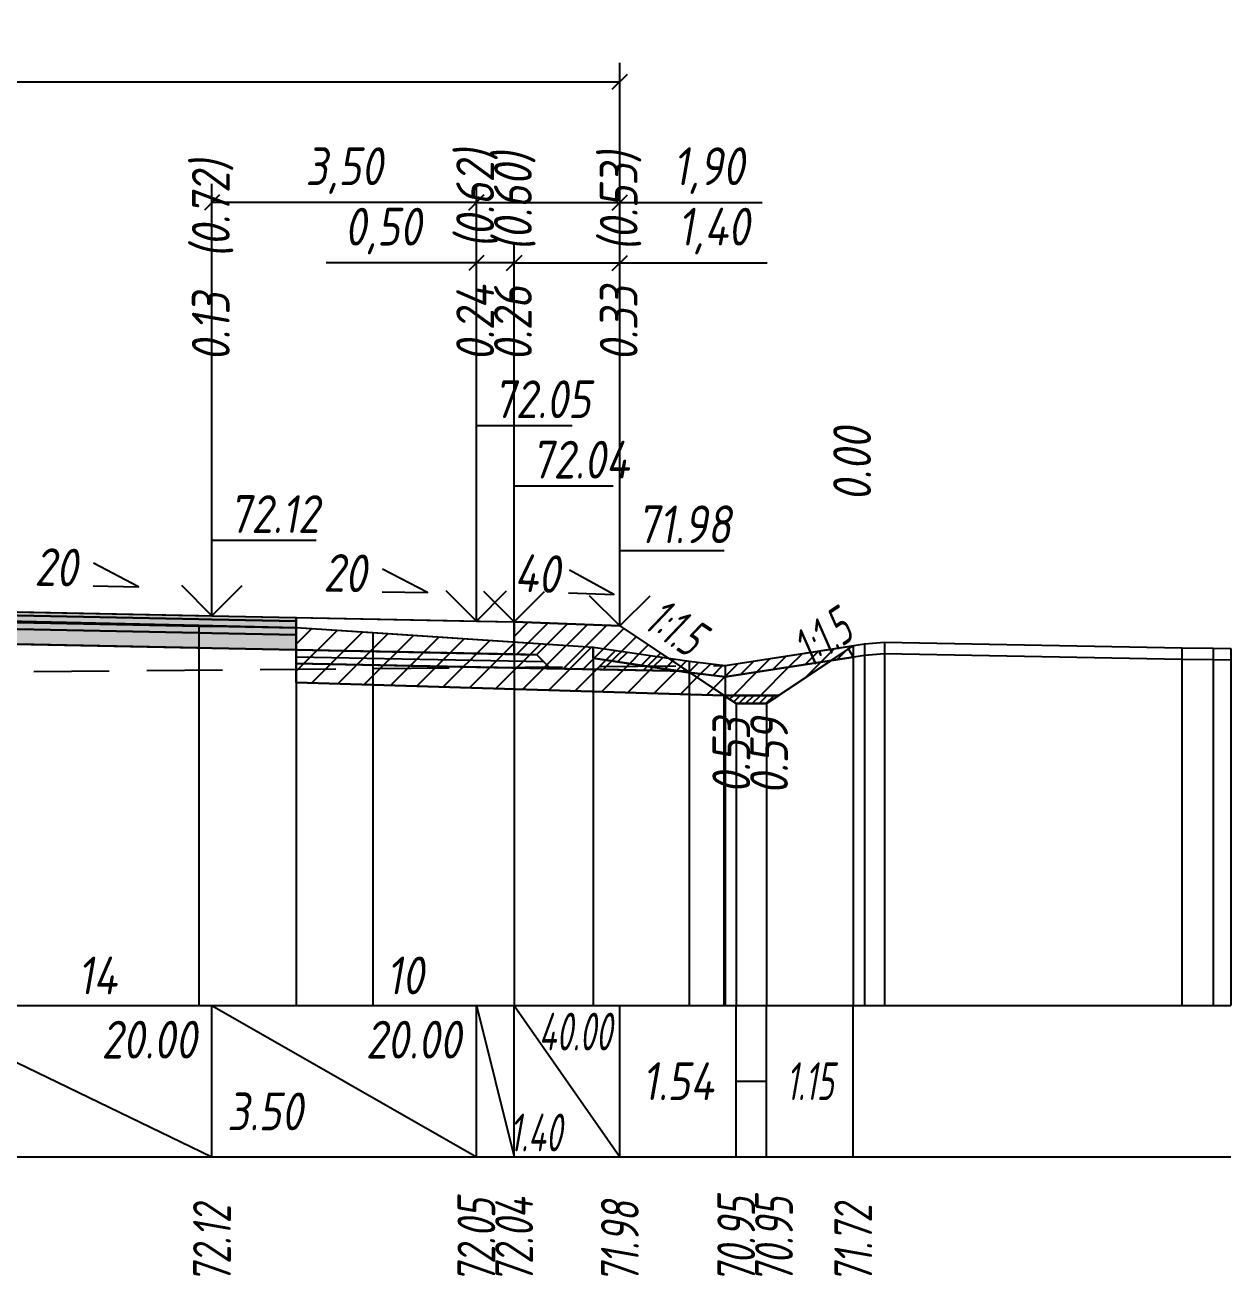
# Model space of a CAD drawing. Extents: x -717 to 1451, y -133302 to 233.
# Drawn here: x 166.5 to 246.3, y -9187.9 to -9105.1 of the extents above; entities that cross this region are included whole.
import ezdxf
from ezdxf.enums import TextEntityAlignment as Align

# ---------------------------------------------------------------- set-up
doc = ezdxf.new("R2010")
doc.units = 0
doc.linetypes.add('штриховая', pattern=[0.75, 0.5, -0.25])
for name, color, linetype in [('Интерполированный поперечник', 2, 'Continuous'), ('Код_514', 1, 'Continuous'), ('Контур_0', 7, 'Continuous'), ('Контур_2521', 7, 'Continuous'), ('Контур_2564', 7, 'Continuous'), ('Контур_2660', 7, 'Continuous'), ('Контур_2665', 7, 'Continuous'), ('Контур_400', 7, 'Continuous'), ('Контур_508', 7, 'Continuous'), ('Контур_512', 7, 'Continuous'), ('Контур_513', 7, 'Continuous'), ('Контур_818', 7, 'Continuous'), ('Красный поперечник', 1, 'Continuous'), ('Объём_2501', 7, 'Continuous'), ('Объём_2564', 7, 'Continuous'), ('Объём_2650', 7, 'Continuous'), ('Объём_2660', 7, 'Continuous'), ('Объём_2661', 7, 'Continuous'), ('Объём_2662', 7, 'Continuous'), ('Объём_2663', 7, 'Continuous'), ('Объём_2664', 7, 'Continuous'), ('Объём_2665', 7, 'Continuous'), ('Объём_2666', 7, 'Continuous'), ('Объём_2667', 7, 'Continuous'), ('Объём_2668', 7, 'Continuous'), ('Объём_2669', 7, 'Continuous'), ('Объём_2675', 7, 'Continuous'), ('Объём_2753', 7, 'Continuous'), ('Откосы', 7, 'Continuous'), ('Отметки покрытия', 7, 'Continuous'), ('Рабочие отметки', 7, 'Continuous'), ('Рабочие отметки доп.', 7, 'Continuous'), ('Слои выравнивания', 7, 'Continuous'), ('Таблица', 7, 'Continuous'), ('Уклоны проезжей части', 7, 'Continuous'), ('Черный поперечник', 3, 'Continuous')]:
    doc.layers.add(name, color=color, linetype=linetype)
for name, color, linetype, true_color in [('Контур_2540', 2, 'Continuous', 0xffff00), ('Контур_2560', 2, 'Continuous', 0xffff00), ('Контур_2561', 7, 'Continuous', 0xff8040), ('Контур_2562', 3, 'Continuous', 0x00ff00), ('Контур_2563', 7, 'Continuous', 0xff8000), ('Контур_2570', 7, 'Continuous', 0x80ff00), ('Контур_2725', 7, 'Continuous', 0x323232), ('Контур_2736', 4, 'Continuous', 0x00ffff), ('Контур_2737', 4, 'Continuous', 0x00ffff), ('Контур_2738', 4, 'Continuous', 0x00ffff), ('Контур_2739', 4, 'Continuous', 0x00ffff), ('Контур_2741', 4, 'Continuous', 0x00ffff), ('Контур_2742', 4, 'Continuous', 0x00ffff), ('Контур_2743', 4, 'Continuous', 0x00ffff), ('Контур_2744', 7, 'Continuous', 0xa4ffff), ('Контур_2745', 7, 'Continuous', 0xa4ffff), ('Контур_2747', 4, 'Continuous', 0x00ffff), ('Контур_2748', 4, 'Continuous', 0x00ffff), ('Контур_2749', 4, 'Continuous', 0x00ffff), ('Контур_2750', 4, 'Continuous', 0x00ffff), ('Контур_2751', 4, 'Continuous', 0x00ffff), ('Контур_2752', 4, 'Continuous', 0x00ffff), ('Контур_2760', 7, 'Continuous', 0x323232), ('Контур_2761', 7, 'Continuous', 0x323232), ('Контур_2762', 7, 'Continuous', 0x323232), ('Контур_2763', 7, 'Continuous', 0x323232), ('Контур_402', 7, 'Continuous', 0xff6464), ('Контур_703', 4, 'Continuous', 0x00ffff), ('Контур_705', 4, 'Continuous', 0x00ffff), ('Контур_707', 4, 'Continuous', 0x00ffff), ('Контур_720', 131, 'Continuous', 0xaaffff), ('Объём_2500', 7, 'Continuous', 0xc0c0c0), ('Объём_2520', 7, 'Continuous', 0x80ffff), ('Объём_2540', 2, 'Continuous', 0xffff00), ('Объём_2560', 2, 'Continuous', 0xffff00), ('Объём_2561', 7, 'Continuous', 0xff8040), ('Объём_2562', 3, 'Continuous', 0x00ff00), ('Объём_2563', 7, 'Continuous', 0xff8000), ('Объём_2570', 7, 'Continuous', 0x80ff00), ('Объём_2600', 7, 'Continuous', 0x808000), ('Объём_2620', 2, 'Continuous', 0xffff00), ('Объём_2746', 2, 'Continuous', 0xffff00)]:
    doc.layers.add(name, color=color, linetype=linetype, true_color=true_color)
doc.styles.get("Standard").update_dxf_attribs({"font": 'txt', "height": 2.5})
doc.styles.add('М', font='romand.shx', dxfattribs={"width": 0.8, "oblique": 10, "height": 2.5})
doc.dimstyles.new('ISO-25', dxfattribs={"dimtxt": 2.5, "dimasz": 2.5, "dimexe": 1.25, "dimexo": 0.625, "dimtad": 1, "dimtxsty": 'Standard', "dimcen": 2.5, "dimadec": 0, "dimazin": 0, "dimtfac": 1, "dimtmove": 0, "dimatfit": 3, "dimfxl": 1, "dimarcsym": 0})

# ---------------------------------------------------------------- blocks, each defined once
blk = doc.blocks.new('_Oblique')
at = {"color": 0, "linetype": 'ByBlock', "lineweight": -2}
blk.add_line((-0.5, -0.5), (0.5, 0.5), dxfattribs=at)
blk = doc.blocks.new('*D201')
at = {"color": 0, "lineweight": -2, "transparency": 16777216}
for p, q in [((198.844, -9144.022), (198.844, -9119.582)), ((205.844, -9144.302), (205.844, -9119.582)), ((198.844, -9120.832), (205.844, -9120.832)), ((205.844, -9120.832), (215.596, -9120.832))]:
    blk.add_line(p, q, dxfattribs=at)
at = {"layer": 'Defpoints', "color": 0, "transparency": 16777216}
for p in [(205.844, -9120.832), (198.844, -9144.647), (205.844, -9144.927)]:
    blk.add_point(p, dxfattribs=at)
at = {"color": 0, "lineweight": -2, "transparency": 16777216, "rotation": 180}
blk.add_blockref('_Oblique', (198.844, -9120.832), dxfattribs=at)
at = {"color": 0, "lineweight": -2, "transparency": 16777216}
blk.add_blockref('_Oblique', (205.844, -9120.832), dxfattribs=at)
at = {"color": 0, "transparency": 16777216, "insert": (212.056, -9118.719), "char_height": 2.5, "width": 8.75, "attachment_point": 5, "style": 'М'}
blk.add_mtext('1,40', dxfattribs=at)
blk = doc.blocks.new('*D203')
at = {"color": 0, "lineweight": -2, "transparency": 16777216}
for p, q in [((196.344, -9143.972), (196.344, -9119.582)), ((198.844, -9144.022), (198.844, -9119.582)), ((196.344, -9120.832), (186.409, -9120.832)), ((198.844, -9120.832), (196.344, -9120.832))]:
    blk.add_line(p, q, dxfattribs=at)
at = {"layer": 'Defpoints', "color": 0, "transparency": 16777216}
for p in [(198.844, -9120.832), (196.344, -9144.597), (198.844, -9144.647)]:
    blk.add_point(p, dxfattribs=at)
at = {"color": 0, "lineweight": -2, "transparency": 16777216, "rotation": 180}
blk.add_blockref('_Oblique', (196.344, -9120.832), dxfattribs=at)
at = {"color": 0, "lineweight": -2, "transparency": 16777216}
blk.add_blockref('_Oblique', (198.844, -9120.832), dxfattribs=at)
at = {"color": 0, "transparency": 16777216, "insert": (190.17, -9118.719), "char_height": 2.5, "width": 9.16667, "attachment_point": 5, "style": 'М'}
blk.add_mtext('0,50', dxfattribs=at)
blk = doc.blocks.new('*D205')
at = {"color": 0, "lineweight": -2, "transparency": 16777216}
for p, q in [((178.844, -9143.622), (178.844, -9115.582)), ((196.344, -9143.972), (196.344, -9115.582)), ((196.344, -9116.832), (178.844, -9116.832))]:
    blk.add_line(p, q, dxfattribs=at)
at = {"layer": 'Defpoints', "color": 0, "transparency": 16777216}
for p in [(178.844, -9116.832), (178.844, -9144.247), (196.344, -9144.597)]:
    blk.add_point(p, dxfattribs=at)
at = {"color": 0, "lineweight": -2, "transparency": 16777216, "rotation": 180}
blk.add_blockref('_Oblique', (178.844, -9116.832), dxfattribs=at)
at = {"color": 0, "lineweight": -2, "transparency": 16777216}
blk.add_blockref('_Oblique', (196.344, -9116.832), dxfattribs=at)
at = {"color": 0, "transparency": 16777216, "insert": (187.594, -9114.719), "char_height": 2.5, "width": 9.58333, "attachment_point": 5, "style": 'М'}
blk.add_mtext('3,50', dxfattribs=at)
blk = doc.blocks.new('*D206')
at = {"color": 0, "lineweight": -2, "transparency": 16777216}
for p, q in [((196.344, -9143.972), (196.344, -9115.582)), ((205.844, -9144.302), (205.844, -9115.582)), ((196.344, -9116.832), (205.844, -9116.832)), ((205.844, -9116.832), (215.268, -9116.832))]:
    blk.add_line(p, q, dxfattribs=at)
at = {"layer": 'Defpoints', "color": 0, "transparency": 16777216}
for p in [(196.344, -9116.832), (196.344, -9144.597), (205.844, -9144.927)]:
    blk.add_point(p, dxfattribs=at)
at = {"color": 0, "lineweight": -2, "transparency": 16777216, "rotation": 180}
blk.add_blockref('_Oblique', (196.344, -9116.832), dxfattribs=at)
at = {"color": 0, "lineweight": -2, "transparency": 16777216}
blk.add_blockref('_Oblique', (205.844, -9116.832), dxfattribs=at)
at = {"color": 0, "transparency": 16777216, "insert": (211.728, -9114.719), "char_height": 2.5, "width": 8.75, "attachment_point": 5, "style": 'М'}
blk.add_mtext('1,90', dxfattribs=at)
blk = doc.blocks.new('*D208')
at = {"color": 0, "lineweight": -2, "transparency": 16777216}
for p, q in [((110.344, -9144.302), (110.344, -9107.582)), ((205.844, -9144.302), (205.844, -9107.582)), ((110.344, -9108.832), (205.844, -9108.832))]:
    blk.add_line(p, q, dxfattribs=at)
at = {"layer": 'Defpoints', "color": 0, "transparency": 16777216}
for p in [(205.844, -9108.832), (110.344, -9144.927), (205.844, -9144.927)]:
    blk.add_point(p, dxfattribs=at)
at = {"color": 0, "lineweight": -2, "transparency": 16777216, "rotation": 180}
blk.add_blockref('_Oblique', (110.344, -9108.832), dxfattribs=at)
at = {"color": 0, "lineweight": -2, "transparency": 16777216}
blk.add_blockref('_Oblique', (205.844, -9108.832), dxfattribs=at)
at = {"color": 0, "transparency": 16777216, "insert": (158.094, -9106.719), "char_height": 2.5, "width": 10.41667, "attachment_point": 5, "style": 'М'}
blk.add_mtext('19,10', dxfattribs=at)

msp = doc.modelspace()

# ---------------------------------------------------------------- hatches: boundary and pattern name
at = {"layer": 'Объём_2563'}
h = msp.add_hatch(dxfattribs=at)
h.set_pattern_fill('ANSI31', color=256, scale=0.3)
h.paths.add_polyline_path([(201.262, -9147.683), (200.344, -9146.765), (198.844, -9146.735), (198.844, -9144.585), (205.844, -9144.865), (210.344, -9147.865)])
at = {"layer": 'Объём_2570'}
h = msp.add_hatch(dxfattribs=at)
h.set_pattern_fill('ANSI31', color=256, scale=0.2)
h.paths.add_polyline_path([(221.293, -9146.919), (212.807, -9148.225), (210.423, -9147.954), (204.085, -9147.006), (204.085, -9146.256), (210.423, -9147.204), (212.807, -9147.475), (221.293, -9146.169)])
at = {"layer": 'Объём_2600'}
h = msp.add_hatch(dxfattribs=at)
h.set_pattern_fill('ANSI31', color=6, scale=0.4)
h.paths.add_polyline_path([(204.085, -9147.006), (210.423, -9147.954), (212.807, -9148.225), (219.83, -9147.144), (216.358, -9149.459), (212.735, -9149.459), (184.417, -9148.61), (184.417, -9144.954), (204.085, -9146.256)])
h = msp.add_hatch(dxfattribs=at)
h.set_pattern_fill('HONEY', color=5, scale=0.3)
h.paths.add_polyline_path([(219.83, -9147.144), (221.293, -9146.169), (221.293, -9146.919)])
at = {"layer": 'Объём_2620'}
h = msp.add_hatch(dxfattribs=at)
h.set_pattern_fill('ANSI31', color=2, scale=0.1)
h.paths.add_polyline_path([(212.735, -9149.459), (216.358, -9149.459), (215.546, -9150), (213.546, -9150)])
at = {"layer": 'Слои выравнивания'}
for color, points in [(2, [(158.094, -9143.77), (159.394, -9143.796), (177.98, -9144.168), (178.844, -9144.185), (184.417, -9144.296), (184.417, -9144.546), (178.844, -9144.435), (177.98, -9144.418), (159.394, -9144.046), (158.094, -9144.02)]), (3, [(158.094, -9144.02), (159.394, -9144.046), (177.98, -9144.418), (178.844, -9144.435), (184.417, -9144.546), (184.417, -9144.996), (178.844, -9144.885), (177.98, -9144.868), (159.394, -9144.496), (158.094, -9144.47)]), (4, [(158.094, -9144.47), (159.394, -9144.496), (177.98, -9144.868), (178.844, -9144.885), (184.417, -9144.996), (184.417, -9145.446), (178.844, -9145.335), (177.98, -9145.318), (159.394, -9144.946), (158.094, -9144.92)]), (5, [(158.094, -9144.92), (159.394, -9144.946), (177.98, -9145.318), (178.844, -9145.335), (184.417, -9145.446), (184.417, -9146.446), (178.844, -9146.335), (177.98, -9146.318), (159.394, -9145.946), (158.094, -9145.92)])]:
    msp.add_hatch(color=color, dxfattribs=at).paths.add_polyline_path(points)

# ---------------------------------------------------------------- linework, layer by layer
at = {"layer": 'Интерполированный поперечник', "linetype": 'штриховая', "ltscale": 10, "flags": 128}
msp.add_lwpolyline([(92.047, -9148.542), (212.807, -9147.475)], dxfattribs=at)
at = {"layer": 'Код_514'}
for p, q in [((158.094, -9170), (178.844, -9180)), ((178.844, -9180), (178.844, -9170)), ((178.844, -9170), (196.344, -9180)), ((196.344, -9180), (196.344, -9170)), ((196.344, -9170), (198.844, -9180)), ((198.844, -9180), (198.844, -9170)), ((198.844, -9170), (205.844, -9180)), ((205.844, -9180), (205.844, -9170)), ((213.546, -9180), (213.546, -9170)), ((215.546, -9180), (215.546, -9170)), ((221.293, -9180), (221.293, -9170)), ((213.546, -9175), (215.546, -9175))]:
    msp.add_line(p, q, dxfattribs=at)
at = {"layer": 'Контур_0', "flags": 128}
for points in [[(184.417, -9144.296), (198.844, -9144.585), (198.844, -9146.735), (184.417, -9146.446), (184.417, -9144.296), (184.417, -9144.296)], [(205.844, -9144.865), (209.799, -9147.501), (209.799, -9147.501), (209.799, -9147.501), (209.799, -9147.501), (209.799, -9147.501), (209.799, -9147.501), (209.799, -9147.501), (209.799, -9147.501), (209.799, -9147.501), (209.799, -9147.501), (209.799, -9147.501), (209.799, -9147.501), (209.799, -9147.501), (209.799, -9147.501), (213.546, -9150)], [(205.844, -9144.865), (209.799, -9147.501), (209.799, -9147.501), (209.799, -9147.501), (209.799, -9147.501), (209.799, -9147.501), (209.799, -9147.501), (209.799, -9147.501), (209.799, -9147.501), (209.799, -9147.501), (209.799, -9147.501), (209.799, -9147.501), (209.799, -9147.501), (209.799, -9147.501), (209.799, -9147.501), (213.546, -9150), (215.546, -9150), (221.293, -9146.169), (221.293, -9146.169), (221.293, -9146.169), (221.293, -9146.169), (221.293, -9146.169), (221.293, -9146.169), (221.293, -9146.169), (221.293, -9146.169), (221.293, -9146.169), (221.293, -9146.169), (221.293, -9146.169), (221.293, -9146.169), (221.293, -9146.169)], [(198.844, -9147.635), (184.417, -9147.346), (184.417, -9146.446), (200.344, -9146.765), (201.262, -9147.683), (198.844, -9147.635), (198.844, -9147.635)], [(198.844, -9146.735), (200.344, -9146.765), (201.262, -9147.683), (210.344, -9147.865)]]:
    msp.add_lwpolyline(points, dxfattribs=at)
at = {"layer": 'Контур_2521', "color": 250, "flags": 128}
msp.add_lwpolyline([(184.417, -9146.896), (200.803, -9147.224)], dxfattribs=at)
at = {"layer": 'Контур_2540', "flags": 128}
msp.add_lwpolyline([(196.344, -9147.585), (210.344, -9147.865), (212.735, -9149.459), (184.417, -9148.61), (184.417, -9147.346), (196.344, -9147.585), (196.344, -9147.585)], dxfattribs=at)
at = {"layer": 'Контур_2560', "flags": 128}
msp.add_lwpolyline([(198.844, -9144.585), (205.844, -9144.865), (205.844, -9144.865), (205.844, -9144.865)], dxfattribs=at)
at = {"layer": 'Контур_2561', "flags": 128}
msp.add_lwpolyline([(198.844, -9144.585), (198.844, -9144.585), (205.844, -9144.865), (205.844, -9144.865), (198.844, -9144.585)], dxfattribs=at)
at = {"layer": 'Контур_2562', "flags": 128}
msp.add_lwpolyline([(205.844, -9144.865), (205.844, -9144.865), (205.844, -9144.865), (205.844, -9144.865), (205.844, -9144.865)], dxfattribs=at)
at = {"layer": 'Контур_2563', "flags": 128}
msp.add_lwpolyline([(201.262, -9147.683), (200.344, -9146.765), (198.844, -9146.735), (198.844, -9144.585), (205.844, -9144.865), (210.344, -9147.865), (201.262, -9147.683), (201.262, -9147.683)], dxfattribs=at)
at = {"layer": 'Контур_2564', "flags": 128}
msp.add_lwpolyline([(198.844, -9144.585), (205.844, -9144.865)], dxfattribs=at)
at = {"layer": 'Контур_2570', "flags": 128}
msp.add_lwpolyline([(159.394, -9144.398), (177.98, -9144.802), (184.417, -9144.954), (189.491, -9145.286), (204.085, -9146.256), (204.085, -9147.006), (210.423, -9147.954), (212.807, -9148.225), (212.807, -9148.225), (222.036, -9146.805), (223.361, -9146.679), (243.04, -9147.053), (245.114, -9147.087), (246.293, -9147.105)], dxfattribs=at)
at = {"layer": 'Контур_2660', "flags": 128}
msp.add_lwpolyline([(184.417, -9148.61), (212.735, -9149.459)], dxfattribs=at)
at = {"layer": 'Контур_2665', "flags": 128}
msp.add_lwpolyline([(205.844, -9144.865), (205.844, -9144.865)], dxfattribs=at)
at = {"layer": 'Контур_2725', "flags": 128}
msp.add_lwpolyline([(134.439, -9146.393), (137.344, -9146.335), (153.128, -9146.019), (158.094, -9145.92), (159.394, -9145.946), (177.98, -9146.318), (178.844, -9146.335), (184.417, -9146.446)], dxfattribs=at)
at = {"layer": 'Контур_2736', "flags": 128}
for points in [[(205.844, -9144.865), (209.799, -9147.501)], [(209.799, -9147.501), (213.546, -9150)]]:
    msp.add_lwpolyline(points, dxfattribs=at)
at = {"layer": 'Контур_2737', "flags": 128}
msp.add_lwpolyline([(209.799, -9147.501), (209.799, -9147.501)], dxfattribs=at)
at = {"layer": 'Контур_2738', "flags": 128}
msp.add_lwpolyline([(209.799, -9147.501), (209.799, -9147.501)], dxfattribs=at)
at = {"layer": 'Контур_2739', "flags": 128}
msp.add_lwpolyline([(209.799, -9147.501), (209.799, -9147.501)], dxfattribs=at)
at = {"layer": 'Контур_2741', "flags": 128}
msp.add_lwpolyline([(221.293, -9146.169), (221.293, -9146.169)], dxfattribs=at)
at = {"layer": 'Контур_2742', "flags": 128}
msp.add_lwpolyline([(221.293, -9146.169), (221.293, -9146.169)], dxfattribs=at)
at = {"layer": 'Контур_2743', "flags": 128}
msp.add_lwpolyline([(221.293, -9146.169), (221.293, -9146.169)], dxfattribs=at)
at = {"layer": 'Контур_2744', "flags": 128}
msp.add_lwpolyline([(221.293, -9146.169), (221.293, -9146.169)], dxfattribs=at)
msp.add_lwpolyline([(221.293, -9146.169), (221.293, -9146.169)], dxfattribs=at)
msp.add_lwpolyline([(221.293, -9146.169), (221.293, -9146.169)], dxfattribs=at)
msp.add_lwpolyline([(221.293, -9146.169), (221.293, -9146.169)], dxfattribs=at)
msp.add_lwpolyline([(221.293, -9146.169), (221.293, -9146.169)], dxfattribs=at)
msp.add_lwpolyline([(221.293, -9146.169), (221.293, -9146.169)], dxfattribs=at)
at = {"layer": 'Контур_2745', "flags": 128}
msp.add_lwpolyline([(209.799, -9147.501), (209.799, -9147.501)], dxfattribs=at)
msp.add_lwpolyline([(209.799, -9147.501), (209.799, -9147.501)], dxfattribs=at)
msp.add_lwpolyline([(209.799, -9147.501), (209.799, -9147.501)], dxfattribs=at)
msp.add_lwpolyline([(209.799, -9147.501), (209.799, -9147.501)], dxfattribs=at)
msp.add_lwpolyline([(209.799, -9147.501), (209.799, -9147.501)], dxfattribs=at)
msp.add_lwpolyline([(209.799, -9147.501), (209.799, -9147.501)], dxfattribs=at)
at = {"layer": 'Контур_2747', "flags": 128}
msp.add_lwpolyline([(209.799, -9147.501), (209.799, -9147.501)], dxfattribs=at)
at = {"layer": 'Контур_2748', "flags": 128}
msp.add_lwpolyline([(209.799, -9147.501), (209.799, -9147.501)], dxfattribs=at)
at = {"layer": 'Контур_2749', "flags": 128}
msp.add_lwpolyline([(209.799, -9147.501), (209.799, -9147.501)], dxfattribs=at)
at = {"layer": 'Контур_2750', "flags": 128}
msp.add_lwpolyline([(221.293, -9146.169), (221.293, -9146.169)], dxfattribs=at)
at = {"layer": 'Контур_2751', "flags": 128}
msp.add_lwpolyline([(221.293, -9146.169), (221.293, -9146.169)], dxfattribs=at)
at = {"layer": 'Контур_2752', "flags": 128}
msp.add_lwpolyline([(221.293, -9146.169), (221.293, -9146.169)], dxfattribs=at)
at = {"layer": 'Контур_2760', "flags": 128}
msp.add_lwpolyline([(134.439, -9144.243), (137.344, -9144.185), (153.128, -9143.869), (158.094, -9143.77), (159.394, -9143.796), (177.98, -9144.168), (178.844, -9144.185), (184.417, -9144.296)], dxfattribs=at)
at = {"layer": 'Контур_2761', "flags": 128}
msp.add_lwpolyline([(134.439, -9144.493), (137.344, -9144.435), (153.128, -9144.119), (158.094, -9144.02), (159.394, -9144.046), (177.98, -9144.418), (178.844, -9144.435), (184.417, -9144.546)], dxfattribs=at)
at = {"layer": 'Контур_2762', "flags": 128}
msp.add_lwpolyline([(134.439, -9144.943), (137.344, -9144.885), (153.128, -9144.569), (158.094, -9144.47), (159.394, -9144.496), (177.98, -9144.868), (178.844, -9144.885), (184.417, -9144.996)], dxfattribs=at)
at = {"layer": 'Контур_2763', "flags": 128}
msp.add_lwpolyline([(134.439, -9145.393), (137.344, -9145.335), (153.128, -9145.019), (158.094, -9144.92), (159.394, -9144.946), (177.98, -9145.318), (178.844, -9145.335), (184.417, -9145.446)], dxfattribs=at)
at = {"layer": 'Контур_400', "flags": 128}
msp.add_lwpolyline([(158.094, -9143.77), (178.844, -9144.185), (196.344, -9144.535), (196.344, -9144.535), (196.344, -9144.535), (196.344, -9144.535), (196.344, -9144.535), (196.344, -9144.535), (198.844, -9144.585)], dxfattribs=at)
at = {"layer": 'Контур_402', "flags": 128}
msp.add_lwpolyline([(105, -9149.413), (134.439, -9148.53), (134.439, -9146.393), (158.094, -9145.92), (184.417, -9146.446), (184.417, -9148.61), (212.735, -9149.459)], dxfattribs=at)
at = {"layer": 'Контур_508', "flags": 128}
msp.add_lwpolyline([(105, -9149.413), (134.439, -9148.53), (134.439, -9146.393), (158.094, -9145.92), (184.417, -9146.446), (184.417, -9148.61), (212.735, -9149.459), (213.546, -9150), (215.546, -9150), (221.293, -9146.169)], dxfattribs=at)
at = {"layer": 'Контур_512', "flags": 128}
msp.add_lwpolyline([(184.417, -9148.61), (212.735, -9149.459), (213.546, -9150), (215.546, -9150), (221.293, -9146.169)], dxfattribs=at)
at = {"layer": 'Контур_513', "flags": 128}
msp.add_lwpolyline([(105, -9149.413), (134.439, -9148.53), (134.439, -9146.393), (158.094, -9145.92), (184.417, -9146.446), (184.417, -9148.61), (212.735, -9149.459), (213.546, -9150), (215.546, -9150), (221.293, -9146.169)], dxfattribs=at)
at = {"layer": 'Контур_703', "flags": 128}
msp.add_lwpolyline([(205.844, -9144.865), (209.799, -9147.501)], dxfattribs=at)
at = {"layer": 'Контур_705', "flags": 128}
msp.add_lwpolyline([(209.799, -9147.501), (209.799, -9147.501)], dxfattribs=at)
at = {"layer": 'Контур_707', "flags": 128}
msp.add_lwpolyline([(215.546, -9150), (221.293, -9146.169)], dxfattribs=at)
at = {"layer": 'Контур_720', "flags": 128}
msp.add_lwpolyline([(213.546, -9150), (215.546, -9150)], dxfattribs=at)
at = {"layer": 'Контур_818', "flags": 128}
msp.add_lwpolyline([(105, -9147.585), (111.12, -9146.773), (111.12, -9146.023), (117.592, -9145.739), (134.439, -9144.874), (153.128, -9144.522), (158.094, -9144.424), (159.394, -9144.398), (177.98, -9144.802), (184.417, -9144.954), (189.491, -9145.286), (204.085, -9146.256), (204.085, -9147.006), (210.423, -9147.954), (212.807, -9148.225), (212.807, -9148.225), (221.293, -9146.919)], dxfattribs=at)
at = {"layer": 'Красный поперечник'}
for p, q in [((158.094, -9143.77), (178.844, -9144.185)), ((178.844, -9144.185), (196.344, -9144.535)), ((196.344, -9144.535), (198.844, -9144.585)), ((198.844, -9144.585), (205.844, -9144.865)), ((205.844, -9144.865), (213.546, -9150)), ((215.546, -9150), (221.293, -9146.169)), ((221.293, -9146.169), (221.293, -9170)), ((184.417, -9148.61), (184.417, -9170)), ((212.735, -9149.459), (212.735, -9170)), ((213.546, -9150), (213.546, -9170)), ((213.546, -9150), (215.546, -9150)), ((215.546, -9150), (215.546, -9170))]:
    msp.add_line(p, q, dxfattribs=at)
at = {"layer": 'Объём_2500', "flags": 128}
msp.add_lwpolyline([(184.417, -9144.296), (198.844, -9144.585), (198.844, -9146.735), (184.417, -9146.446), (184.417, -9144.296), (184.417, -9144.296)], dxfattribs=at)
at = {"layer": 'Объём_2501', "flags": 128}
msp.add_lwpolyline([(158.094, -9143.77), (178.844, -9144.185), (196.344, -9144.535), (196.344, -9144.535), (196.344, -9144.535), (196.344, -9144.535), (196.344, -9144.535), (196.344, -9144.535), (198.844, -9144.585)], dxfattribs=at)
at = {"layer": 'Объём_2520', "color": 250, "flags": 128}
msp.add_lwpolyline([(198.844, -9147.635), (184.417, -9147.346), (184.417, -9146.446), (200.344, -9146.765), (201.262, -9147.683), (198.844, -9147.635), (198.844, -9147.635)], dxfattribs=at)
at = {"layer": 'Объём_2540', "flags": 128}
msp.add_lwpolyline([(196.344, -9147.585), (210.344, -9147.865), (212.735, -9149.459), (184.417, -9148.61), (184.417, -9147.346), (196.344, -9147.585), (196.344, -9147.585)], dxfattribs=at)
at = {"layer": 'Объём_2560', "flags": 128}
msp.add_lwpolyline([(198.844, -9144.585), (205.844, -9144.865), (205.844, -9144.865), (205.844, -9144.865)], dxfattribs=at)
at = {"layer": 'Объём_2561', "flags": 128}
msp.add_lwpolyline([(198.844, -9144.585), (198.844, -9144.585), (205.844, -9144.865), (205.844, -9144.865), (198.844, -9144.585)], dxfattribs=at)
at = {"layer": 'Объём_2562', "flags": 128}
msp.add_lwpolyline([(205.844, -9144.865), (205.844, -9144.865), (205.844, -9144.865), (205.844, -9144.865), (205.844, -9144.865)], dxfattribs=at)
at = {"layer": 'Объём_2563', "color": 250, "flags": 128}
msp.add_lwpolyline([(201.262, -9147.683), (200.344, -9146.765), (198.844, -9146.735), (198.844, -9144.585), (205.844, -9144.865), (210.344, -9147.865), (201.262, -9147.683), (201.262, -9147.683)], dxfattribs=at)
at = {"layer": 'Объём_2564', "flags": 128}
msp.add_lwpolyline([(198.844, -9144.585), (205.844, -9144.865)], dxfattribs=at)
at = {"layer": 'Объём_2570', "flags": 128}
msp.add_lwpolyline([(221.293, -9146.919), (212.807, -9148.225), (210.423, -9147.954), (204.085, -9147.006), (204.085, -9146.256), (210.423, -9147.204), (212.807, -9147.475), (221.293, -9146.169), (221.293, -9146.919), (221.293, -9146.919)], dxfattribs=at)
at = {"layer": 'Объём_2600', "color": 5, "flags": 128}
msp.add_lwpolyline([(219.83, -9147.144), (221.293, -9146.169), (221.293, -9146.919), (219.83, -9147.144), (219.83, -9147.144)], dxfattribs=at)
at = {"layer": 'Объём_2620', "flags": 128}
msp.add_lwpolyline([(212.735, -9149.459), (216.358, -9149.459), (215.546, -9150), (213.546, -9150), (212.735, -9149.459), (212.735, -9149.459)], dxfattribs=at)
at = {"layer": 'Объём_2650', "color": 6, "flags": 128}
msp.add_lwpolyline([(204.085, -9147.006), (210.423, -9147.954), (212.807, -9148.225), (219.83, -9147.144), (216.358, -9149.459), (212.735, -9149.459), (184.417, -9148.61), (184.417, -9144.954), (204.085, -9146.256), (204.085, -9147.006), (204.085, -9147.006)], dxfattribs=at)
at = {"layer": 'Объём_2660', "flags": 128}
msp.add_lwpolyline([(184.417, -9148.61), (212.735, -9149.459)], dxfattribs=at)
at = {"layer": 'Объём_2661', "flags": 128}
msp.add_lwpolyline([(205.844, -9144.865), (209.799, -9147.501), (212.735, -9149.459)], dxfattribs=at)
at = {"layer": 'Объём_2662', "flags": 128}
msp.add_lwpolyline([(216.358, -9149.459), (221.293, -9146.169)], dxfattribs=at)
at = {"layer": 'Объём_2663', "flags": 128}
for points in [[(212.735, -9149.459), (213.546, -9150)], [(215.546, -9150), (216.358, -9149.459)]]:
    msp.add_lwpolyline(points, dxfattribs=at)
at = {"layer": 'Объём_2664', "flags": 128}
msp.add_lwpolyline([(213.546, -9150), (215.546, -9150)], dxfattribs=at)
at = {"layer": 'Объём_2665', "flags": 128}
msp.add_lwpolyline([(205.844, -9144.865), (205.844, -9144.865)], dxfattribs=at)
at = {"layer": 'Объём_2666', "flags": 128}
for points in [[(205.844, -9144.865), (209.799, -9147.501)], [(209.799, -9147.501), (212.735, -9149.459)]]:
    msp.add_lwpolyline(points, dxfattribs=at)
at = {"layer": 'Объём_2667', "flags": 128}
for points in [[(221.293, -9146.169), (221.293, -9146.169)], [(209.799, -9147.501), (209.799, -9147.501)]]:
    msp.add_lwpolyline(points, dxfattribs=at)
at = {"layer": 'Объём_2668', "flags": 128}
for points in [[(221.293, -9146.169), (221.293, -9146.169)], [(209.799, -9147.501), (209.799, -9147.501)]]:
    msp.add_lwpolyline(points, dxfattribs=at)
at = {"layer": 'Объём_2669', "flags": 128}
for points in [[(221.293, -9146.169), (221.293, -9146.169)], [(209.799, -9147.501), (209.799, -9147.501)]]:
    msp.add_lwpolyline(points, dxfattribs=at)
at = {"layer": 'Объём_2675', "flags": 128}
for points in [[(221.293, -9146.169), (221.293, -9146.169)], [(221.293, -9146.169), (221.293, -9146.169)], [(221.293, -9146.169), (221.293, -9146.169)], [(221.293, -9146.169), (221.293, -9146.169)], [(221.293, -9146.169), (221.293, -9146.169)], [(221.293, -9146.169), (221.293, -9146.169)], [(209.799, -9147.501), (209.799, -9147.501)], [(209.799, -9147.501), (209.799, -9147.501)], [(209.799, -9147.501), (209.799, -9147.501)], [(209.799, -9147.501), (209.799, -9147.501)], [(209.799, -9147.501), (209.799, -9147.501)], [(209.799, -9147.501), (209.799, -9147.501)]]:
    msp.add_lwpolyline(points, dxfattribs=at)
at = {"layer": 'Объём_2746', "flags": 128}
msp.add_lwpolyline([(189.491, -9145.286), (204.085, -9146.256), (204.085, -9147.006), (210.489, -9147.962), (212.735, -9149.459), (184.417, -9148.61), (184.417, -9144.954), (189.491, -9145.286), (189.491, -9145.286)], dxfattribs=at)
at = {"layer": 'Объём_2753', "flags": 128}
msp.add_lwpolyline([(184.417, -9144.296), (184.417, -9144.296)], dxfattribs=at)
at = {"layer": 'Откосы', "color": 1, "flags": 128}
for points in [[(170.982, -9142.211), (173.982, -9142.271), (171.012, -9140.711)], [(190.107, -9142.593), (193.107, -9142.653), (190.137, -9141.094)], [(202.443, -9142.671), (205.441, -9142.791), (202.503, -9141.172)]]:
    msp.add_lwpolyline(points, dxfattribs=at)
at = {"layer": 'Отметки покрытия', "color": 1}
for p, q in [((196.344, -9144.535), (196.344, -9131.585)), ((196.344, -9131.585), (202.694, -9131.585)), ((198.844, -9144.585), (198.844, -9135.585)), ((198.844, -9135.585), (205.394, -9135.585)), ((178.844, -9144.185), (178.844, -9139.185)), ((178.844, -9139.185), (185.744, -9139.185)), ((205.844, -9144.865), (205.844, -9139.865)), ((205.844, -9139.865), (212.744, -9139.865)), ((178.844, -9144.185), (176.844, -9142.185)), ((178.844, -9144.185), (180.844, -9142.185)), ((196.344, -9144.535), (194.344, -9142.535)), ((196.344, -9144.535), (198.344, -9142.535)), ((198.844, -9144.585), (196.844, -9142.585)), ((198.844, -9144.585), (200.844, -9142.585)), ((205.844, -9144.865), (203.844, -9142.865)), ((205.844, -9144.865), (207.844, -9142.865))]:
    msp.add_line(p, q, dxfattribs=at)
at = {"layer": 'Слои выравнивания'}
for p, q in [((184.417, -9144.296), (184.417, -9170)), ((198.844, -9144.585), (198.844, -9170))]:
    msp.add_line(p, q, dxfattribs=at)
at = {"layer": 'Слои выравнивания', "color": 2, "flags": 128}
msp.add_lwpolyline([(158.094, -9143.77), (159.394, -9143.796), (177.98, -9144.168), (178.844, -9144.185), (184.417, -9144.296), (184.417, -9144.546), (178.844, -9144.435), (177.98, -9144.418), (159.394, -9144.046), (158.094, -9144.02)], close=True, dxfattribs=at)
at = {"layer": 'Слои выравнивания', "color": 3, "flags": 128}
msp.add_lwpolyline([(158.094, -9144.02), (159.394, -9144.046), (177.98, -9144.418), (178.844, -9144.435), (184.417, -9144.546), (184.417, -9144.996), (178.844, -9144.885), (177.98, -9144.868), (159.394, -9144.496), (158.094, -9144.47)], close=True, dxfattribs=at)
at = {"layer": 'Слои выравнивания', "color": 4, "flags": 128}
msp.add_lwpolyline([(158.094, -9144.47), (159.394, -9144.496), (177.98, -9144.868), (178.844, -9144.885), (184.417, -9144.996), (184.417, -9145.446), (178.844, -9145.335), (177.98, -9145.318), (159.394, -9144.946), (158.094, -9144.92)], close=True, dxfattribs=at)
at = {"layer": 'Слои выравнивания', "color": 5, "flags": 128}
msp.add_lwpolyline([(158.094, -9144.92), (159.394, -9144.946), (177.98, -9145.318), (178.844, -9145.335), (184.417, -9145.446), (184.417, -9146.446), (178.844, -9146.335), (177.98, -9146.318), (159.394, -9145.946), (158.094, -9145.92)], close=True, dxfattribs=at)
at = {"layer": 'Таблица'}
for p, q in [((80, -9170), (246.293, -9170)), ((80, -9180), (246.293, -9180))]:
    msp.add_line(p, q, dxfattribs=at)
at = {"layer": 'Черный поперечник', "color": 7}
for p, q in [((177.98, -9144.802), (177.98, -9170)), ((184.417, -9144.954), (184.417, -9170)), ((189.491, -9145.286), (189.491, -9170)), ((204.085, -9146.256), (204.085, -9170)), ((222.036, -9146.055), (222.036, -9170)), ((223.361, -9145.929), (223.361, -9170)), ((243.04, -9146.303), (243.04, -9170)), ((245.114, -9146.337), (245.114, -9170)), ((246.293, -9146.355), (246.293, -9170)), ((210.423, -9147.204), (210.423, -9170)), ((212.807, -9147.475), (212.807, -9170))]:
    msp.add_line(p, q, dxfattribs=at)
at = {"layer": 'Черный поперечник', "flags": 128}
msp.add_lwpolyline([(80, -9148.806), (82.236, -9148.766), (91.288, -9148.55), (92.047, -9148.542), (95.135, -9148.144), (111.12, -9146.023), (117.592, -9145.739), (134.439, -9144.874), (153.128, -9144.522), (158.094, -9144.424), (159.394, -9144.398), (177.98, -9144.802), (184.417, -9144.954), (189.491, -9145.286), (204.085, -9146.256), (210.423, -9147.204), (212.807, -9147.475), (222.036, -9146.055), (223.361, -9145.929), (243.04, -9146.303), (245.114, -9146.337), (246.293, -9146.355)], dxfattribs=at)

# ---------------------------------------------------------------- texts
at = {"layer": 'Код_514', "style": 'М', "oblique": 10}
for s, width, p in [('20.00', 0.8, (177.844, -9171)), ('20.00', 0.8, (195.344, -9171)), ('40.00', 0.6, (205.31, -9170.467))]:
    msp.add_text(s, height=2.5, dxfattribs=dict(at, width=width)).set_placement(p, align=Align.TOP_RIGHT)
for s, width, p in [('1.54', 0.8, (209.695, -9175)), ('1.15', 0.6, (218.42, -9175))]:
    msp.add_text(s, height=2.5, dxfattribs=dict(at, width=width)).set_placement(p, align=Align.MIDDLE_CENTER)
for s, width, p in [('3.50', 0.8, (179.844, -9179)), ('1.40', 0.6, (198.511, -9180.399))]:
    msp.add_text(s, height=2.5, dxfattribs=dict(at, width=width)).set_placement(p, align=Align.BOTTOM_LEFT)
at = {"layer": 'Код_514', "style": 'М', "oblique": 10, "width": 0.7}
for s, p in [('72.05', (196.344, -9188.382)), ('72.04', (198.844, -9188.382)), ('71.98', (205.844, -9188.382)), ('70.95', (213.546, -9188.382)), ('70.95', (216.046, -9188.382)), ('72.12', (178.844, -9188.382)), ('71.72', (221.293, -9188.382))]:
    msp.add_text(s, height=2.5, rotation=90, dxfattribs=at).set_placement(p, align=Align.MIDDLE_LEFT)
at = {"layer": 'Отметки покрытия', "color": 1, "style": 'М', "oblique": 10, "width": 0.8}
for s, p in [('72.05', (197.485, -9131.854)), ('72.04', (199.985, -9135.854)), ('72.12', (179.985, -9139.454)), ('71.98', (206.985, -9140.134))]:
    msp.add_text(s, height=2.5, dxfattribs=at).set_placement(p, align=Align.BOTTOM_LEFT)
at = {"layer": 'Рабочие отметки', "color": 1, "style": 'М', "oblique": 10, "width": 0.8}
for s, p in [('0.24', (196.266, -9127.335)), ('0.33', (205.766, -9127.335)), ('0.13', (178.766, -9127.335)), ('0.26', (198.766, -9127.335)), ('0.00', (221.215, -9136.6))]:
    msp.add_text(s, height=2.5, rotation=90, dxfattribs=at).set_placement(p, align=Align.MIDDLE_LEFT)
for s, p in [('0.53', (213.218, -9150.931)), ('0.59', (215.718, -9150.931))]:
    msp.add_text(s, height=2.5, rotation=90, dxfattribs=at).set_placement(p, align=Align.MIDDLE_RIGHT)
at = {"layer": 'Рабочие отметки доп.', "color": 1, "style": 'М', "oblique": 10, "width": 0.8}
for s, p in [('(0.62)', (196.266, -9119.835)), ('(0.72)', (178.766, -9120.485)), ('(0.60)', (198.766, -9120.035)), ('(0.53)', (205.766, -9120.035))]:
    msp.add_text(s, height=2.5, rotation=90, dxfattribs=at).set_placement(p, align=Align.MIDDLE_LEFT)
at = {"layer": 'Слои выравнивания', "style": 'М', "oblique": 10, "width": 0.8}
for s, p in [('14', (171.255, -9170)), ('10', (191.63, -9170))]:
    msp.add_text(s, height=2.5, dxfattribs=at).set_placement(p, align=Align.BOTTOM_CENTER)
at = {"layer": 'Уклоны проезжей части', "color": 1, "style": 'М', "oblique": 10}
for s, rotation, width, p in [('20', 358.85423, 0.8, (168.489, -9142.978)), ('20', 358.85423, 0.8, (187.614, -9143.36)), ('40', 357.70938, 0.8, (200.303, -9143.387)), ('1:1.5', 326.30994, 0.6, (208.427, -9146.6)), ('1:1.5', 33.69007, 0.6, (220.365, -9147.285))]:
    msp.add_text(s, height=2.5, rotation=rotation, dxfattribs=dict(at, width=width)).set_placement(p, align=Align.BOTTOM_CENTER)

# ---------------------------------------------------------------- dimensions: what is measured, and where the dimension line sits
at = {"color": 5}
dim = msp.add_linear_dim(base=(205.844, -9108.832), p1=(110.344, -9144.927), p2=(205.844, -9144.927), angle=180, dimstyle='ISO-25', override={"dimasz": 1, "dimlfac": 0.2, "dimzin": 0, "dimtxsty": 'М', "dimblk1": 'Oblique', "dimblk2": 'Oblique', "dimsah": 1}, dxfattribs=at)
dim.commit()
dim.dimension.update_dxf_attribs({"geometry": '*D208', "text_midpoint": (158.094, -9106.719)})
dim = msp.add_linear_dim(base=(178.844, -9116.832), p1=(196.344, -9144.597), p2=(178.844, -9144.247), dimstyle='ISO-25', override={"dimasz": 1, "dimlfac": 0.2, "dimzin": 0, "dimtxsty": 'М', "dimblk1": 'Oblique', "dimblk2": 'Oblique', "dimsah": 1}, dxfattribs=at)
dim.commit()
dim.dimension.update_dxf_attribs({"geometry": '*D205', "text_midpoint": (187.594, -9114.719)})
dim = msp.add_linear_dim(base=(196.344, -9116.832), p1=(205.844, -9144.927), p2=(196.344, -9144.597), dimstyle='ISO-25', override={"dimasz": 1, "dimlfac": 0.2, "dimzin": 0, "dimtxsty": 'М', "dimblk1": 'Oblique', "dimblk2": 'Oblique', "dimsah": 1}, dxfattribs=at)
dim.commit()
dim.dimension.update_dxf_attribs({"geometry": '*D206', "text_midpoint": (211.728, -9116.832), "dimtype": 160})
for base, p1, p2, picture, middle in [((198.844, -9120.832), (196.344, -9144.597), (198.844, -9144.647), '*D203', (190.17, -9120.832)), ((205.844, -9120.832), (198.844, -9144.647), (205.844, -9144.927), '*D201', (212.056, -9120.832))]:
    dim = msp.add_linear_dim(base=base, p1=p1, p2=p2, angle=180, dimstyle='ISO-25', override={"dimasz": 1, "dimlfac": 0.2, "dimzin": 0, "dimtxsty": 'М', "dimblk1": 'Oblique', "dimblk2": 'Oblique', "dimsah": 1}, dxfattribs=at)
    dim.commit()
    dim.dimension.update_dxf_attribs({"geometry": picture, "text_midpoint": middle, "dimtype": 160})

doc.saveas('drawing.dxf')
